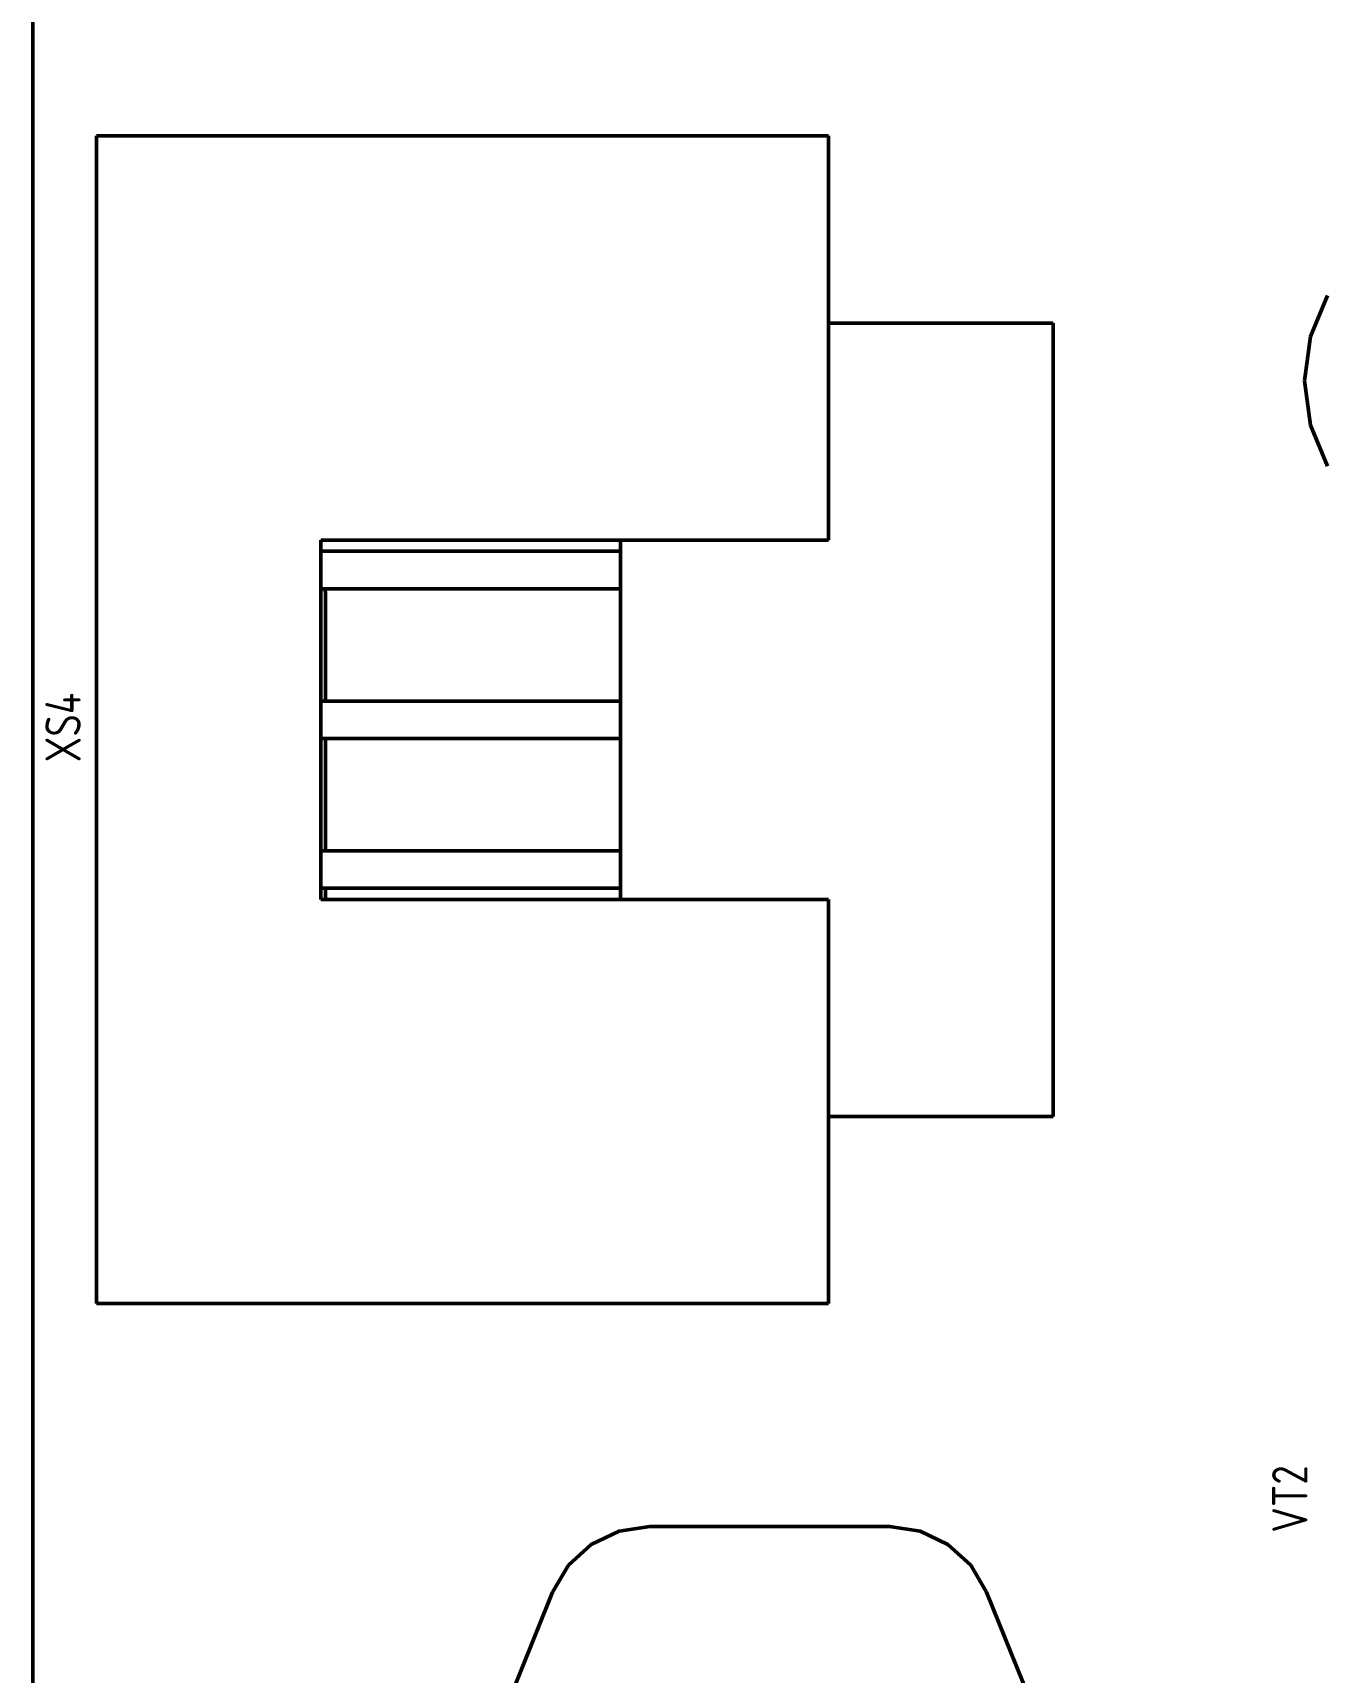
# Paper-space layout 'Layout1' of a CAD drawing. Extents: x -70 to 840, y -1 to 593.
# Drawn here: x 109.5 to 153.1, y 381.5 to 437.1 of the extents above; entities that cross this region are included whole.
import ezdxf

# ---------------------------------------------------------------- set-up
doc = ezdxf.new("R2010")
doc.units = 0
doc.header["$MEASUREMENT"] = 0
doc.layers.add('Основная', color=7, linetype='CONTINUOUS', lineweight=50)
doc.styles.add('GOST type A0', font='', dxfattribs={"oblique": 15, "height": 3.5})
doc.styles.get('GOST type A0').set_extended_font_data('GOST type A')

psp = doc.layouts.get("Layout1")

# ---------------------------------------------------------------- linework, layer by layer
at = {"layer": 'Основная'}
for p, q in [((109.456, 492.715), (109.456, 332.715)), ((136.456, 433.587), (111.614, 433.587)), ((111.614, 433.587), (111.614, 393.963)), ((111.614, 433.587), (136.456, 433.587)), ((111.614, 433.587), (111.614, 393.963)), ((136.456, 433.587), (111.614, 433.587)), ((111.614, 433.587), (111.614, 393.963)), ((111.614, 433.587), (136.456, 433.587)), ((111.614, 433.587), (111.614, 393.963)), ((136.456, 427.237), (136.456, 433.587)), ((136.456, 433.587), (136.456, 419.871)), ((136.456, 427.237), (136.456, 433.587)), ((136.456, 433.587), (136.456, 419.871)), ((153.382, 428.173), (152.804, 426.775)), ((153.382, 428.173), (152.804, 426.775)), ((153.382, 428.173), (152.804, 426.775)), ((153.382, 428.173), (152.804, 426.775)), ((144.076, 427.237), (136.456, 427.237)), ((136.456, 427.237), (144.076, 427.237)), ((144.076, 427.237), (136.456, 427.237)), ((136.456, 427.237), (144.076, 427.237)), ((144.076, 400.313), (144.076, 427.237)), ((144.076, 427.237), (144.076, 400.313)), ((144.076, 400.313), (144.076, 427.237)), ((144.076, 427.237), (144.076, 400.313)), ((152.804, 426.775), (152.606, 425.275)), ((152.804, 426.775), (152.606, 425.275)), ((152.804, 426.775), (152.606, 425.275)), ((152.804, 426.775), (152.606, 425.275)), ((152.606, 425.275), (152.804, 423.773)), ((152.606, 425.275), (152.804, 423.773)), ((152.606, 425.275), (152.804, 423.773)), ((152.606, 425.275), (152.804, 423.773)), ((152.804, 423.773), (153.384, 422.375)), ((152.804, 423.773), (153.384, 422.375)), ((152.804, 423.773), (153.384, 422.375)), ((152.804, 423.773), (153.384, 422.375)), ((119.234, 419.871), (119.234, 407.679)), ((119.234, 419.871), (136.456, 419.871)), ((119.234, 419.871), (119.234, 407.679)), ((119.234, 419.871), (136.456, 419.871)), ((119.234, 419.491), (129.394, 419.491)), ((119.234, 419.491), (129.394, 419.491)), ((129.394, 419.871), (129.394, 407.679)), ((129.394, 419.871), (129.394, 407.679)), ((129.394, 419.871), (129.394, 407.679)), ((129.394, 419.871), (129.394, 407.679)), ((119.234, 418.221), (129.394, 418.221)), ((119.234, 418.221), (129.394, 418.221)), ((119.37, 418.221), (119.388, 418.093)), ((119.37, 418.221), (119.388, 418.093)), ((119.388, 418.093), (119.388, 414.411)), ((119.388, 418.093), (119.388, 414.411)), ((119.234, 414.411), (129.394, 414.411)), ((119.234, 414.411), (129.394, 414.411)), ((119.234, 413.141), (129.394, 413.141)), ((119.234, 413.141), (129.394, 413.141)), ((119.388, 413.141), (119.388, 409.331)), ((119.388, 413.141), (119.388, 409.331)), ((119.234, 409.331), (129.394, 409.331)), ((119.234, 409.331), (129.394, 409.331)), ((119.234, 408.061), (129.394, 408.061)), ((119.234, 408.061), (129.394, 408.061)), ((119.388, 408.061), (119.388, 407.679)), ((119.388, 408.061), (119.388, 407.679)), ((119.234, 407.679), (136.456, 407.679)), ((119.234, 407.679), (136.456, 407.679)), ((136.456, 407.679), (136.456, 393.963)), ((136.456, 407.679), (136.456, 393.963)), ((136.456, 393.963), (136.456, 400.313)), ((136.456, 400.313), (144.076, 400.313)), ((144.076, 400.313), (136.456, 400.313)), ((136.456, 393.963), (136.456, 400.313)), ((136.456, 400.313), (144.076, 400.313)), ((144.076, 400.313), (136.456, 400.313)), ((111.614, 393.963), (136.456, 393.963)), ((111.614, 393.963), (136.456, 393.963)), ((111.614, 393.963), (136.456, 393.963)), ((111.614, 393.963), (136.456, 393.963)), ((129.352, 386.245), (128.404, 385.793)), ((129.352, 386.245), (128.404, 385.793)), ((129.352, 386.245), (128.404, 385.793)), ((129.352, 386.245), (128.404, 385.793)), ((130.392, 386.401), (129.352, 386.245)), ((130.392, 386.401), (129.352, 386.245)), ((130.392, 386.401), (129.352, 386.245)), ((130.392, 386.401), (129.352, 386.245)), ((138.52, 386.401), (130.392, 386.401)), ((138.52, 386.401), (130.392, 386.401)), ((138.52, 386.401), (130.392, 386.401)), ((138.52, 386.401), (130.392, 386.401)), ((139.56, 386.245), (138.52, 386.401)), ((139.56, 386.245), (138.52, 386.401)), ((139.56, 386.245), (138.52, 386.401)), ((139.56, 386.245), (138.52, 386.401)), ((140.508, 385.793), (139.56, 386.245)), ((140.508, 385.793), (139.56, 386.245)), ((140.508, 385.793), (139.56, 386.245)), ((140.508, 385.793), (139.56, 386.245)), ((128.404, 385.793), (127.628, 385.083)), ((128.404, 385.793), (127.628, 385.083)), ((128.404, 385.793), (127.628, 385.083)), ((128.404, 385.793), (127.628, 385.083)), ((141.284, 385.083), (140.508, 385.793)), ((141.284, 385.083), (140.508, 385.793)), ((141.284, 385.083), (140.508, 385.793)), ((141.284, 385.083), (140.508, 385.793)), ((127.628, 385.083), (127.094, 384.177)), ((127.628, 385.083), (127.094, 384.177)), ((127.628, 385.083), (127.094, 384.177)), ((127.628, 385.083), (127.094, 384.177)), ((141.816, 384.177), (141.284, 385.083)), ((141.816, 384.177), (141.284, 385.083)), ((141.816, 384.177), (141.284, 385.083)), ((141.816, 384.177), (141.284, 385.083)), ((127.094, 384.177), (123.118, 374.333)), ((127.094, 384.177), (123.118, 374.333)), ((127.094, 384.177), (123.118, 374.333)), ((127.094, 384.177), (123.118, 374.333)), ((145.794, 374.333), (141.816, 384.177)), ((145.794, 374.333), (141.816, 384.177)), ((145.794, 374.333), (141.816, 384.177)), ((145.794, 374.333), (141.816, 384.177))]:
    psp.add_line(p, q, dxfattribs=at)

# ---------------------------------------------------------------- texts
at = {"layer": 'Основная', "style": 'GOST type A0'}
for s, p in [('XS4', (111.082, 412.329)), ('VT2', (152.706, 386.188))]:
    psp.add_text(s, height=1.2, rotation=90, dxfattribs=at).set_placement(p)

doc.saveas('drawing.dxf')
